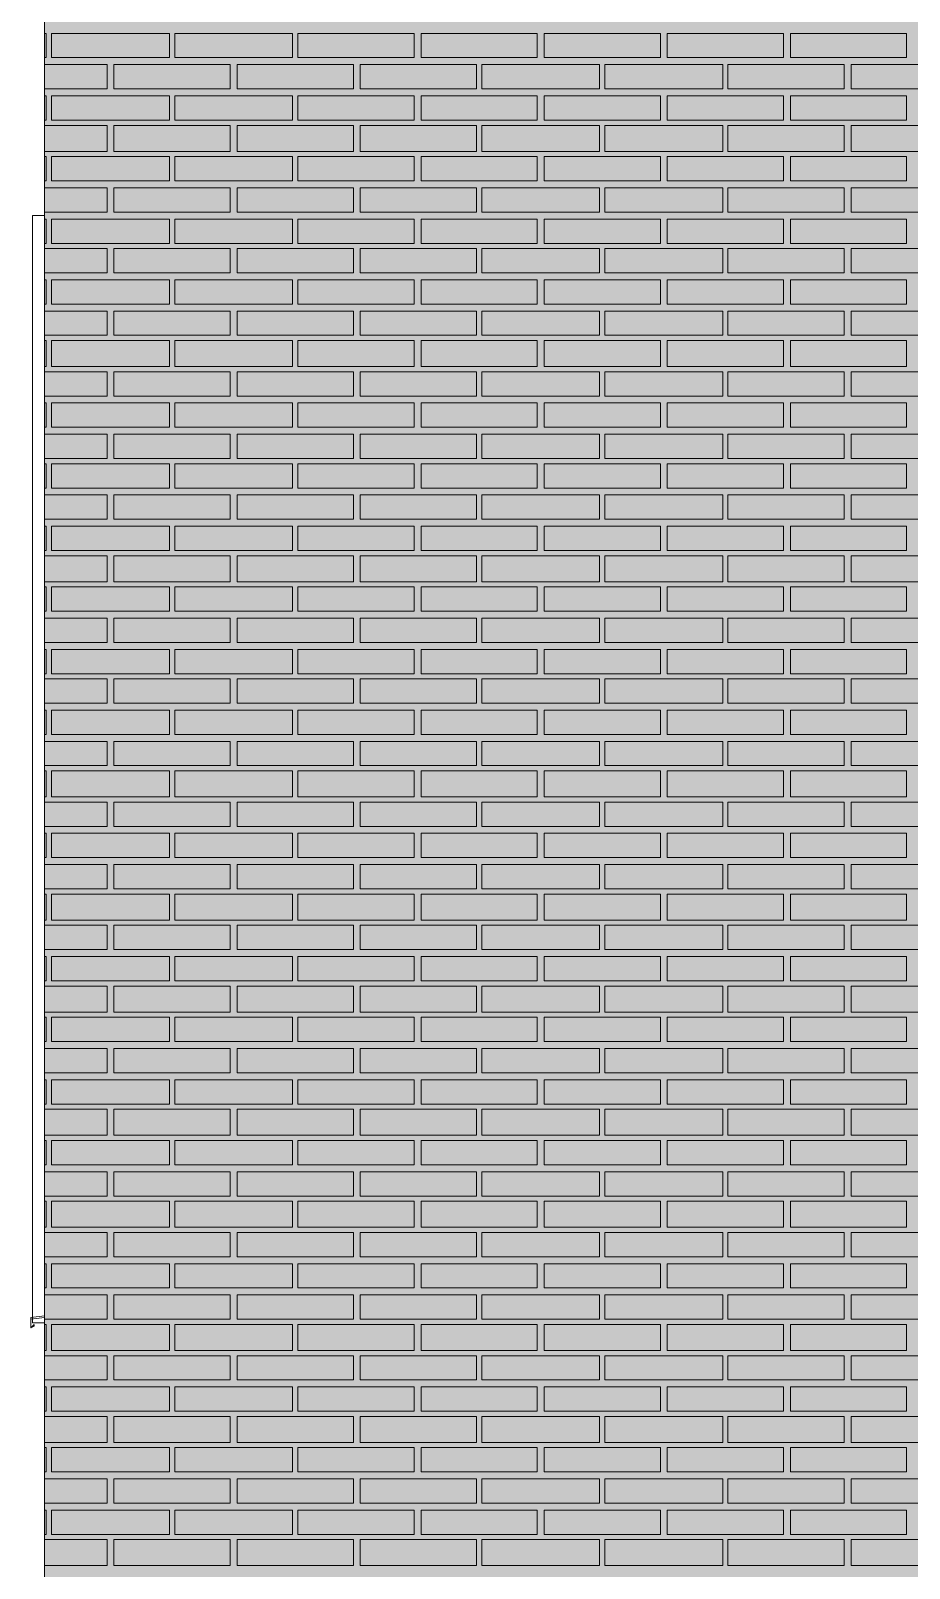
# Model space of a CAD drawing. Header units: millimetres. Extents: x -28928 to 100580, y -22867 to 36490.
# Drawn here: x -21909 to -19766, y 24689 to 28437 of the extents above; entities that cross this region are included whole.
import ezdxf

# ---------------------------------------------------------------- set-up
doc = ezdxf.new("R2010")
doc.units = ezdxf.units.MM
doc.layers.add('PDF _Геометрия', color=7, linetype='Continuous', true_color=0x8f8e8d)
doc.layers.add('PDF _Сплошная заливка', color=7, linetype='Continuous', true_color=0xffffff)

msp = doc.modelspace()

# ---------------------------------------------------------------- hatches: boundary and pattern name
at = {"layer": 'PDF _Сплошная заливка', "true_color": 0xdcd6cf, "transparency": 33554559}
msp.add_hatch(color=254, dxfattribs=at).paths.add_polyline_path([(-18676.6, 16343.4), (-18676.6, 19592.6), (-17276.3, 19592.6), (-17276.3, 16343.4), (19112.6, 16343.4), (19112.6, 30089.1), (-21853.9, 30089.1), (-21853.9, 16343.4), (-21375.9, 16343.4), (-21375.9, 19592.6), (-19277.4, 19592.6), (-19277.4, 16343.4)])

# ---------------------------------------------------------------- linework, layer by layer
at = {"layer": 'PDF _Геометрия', "color": 7, "lineweight": 9}
for points in [[(-21853.9, 16296.8), (-21853.9, 16343.4), (-21875.1, 16343.4), (-21875.1, 30089.1)], [(-21875.1, 25287.2), (-21904.7, 25287.2), (-21904.7, 25363.4), (-21904.7, 27910.3), (-21904.7, 27986.4), (-21875.1, 27986.4)], [(-21875.1, 25304.1), (-21908.9, 25299.9), (-21908.9, 25274.5), (-21908.9, 25295.7), (-21875.1, 25299.9)], [(-21908.9, 25274.5), (-21908.9, 25274.5)]]:
    msp.add_lwpolyline(points, dxfattribs=at)
at = {"layer": 'PDF _Геометрия', "lineweight": 9}
for points in [[(-21875.1, 28430.7), (-21870.9, 28430.7), (-21870.9, 28371.4), (-21875.1, 28371.4)], [(-21875.1, 28354.5), (-21862.4, 28354.5), (-21853.9, 28354.5), (-21722.8, 28354.5), (-21722.8, 28295.3), (-21853.9, 28295.3), (-21862.4, 28295.3), (-21875.1, 28295.3)], [(-21875.1, 28278.4), (-21870.9, 28278.4), (-21870.9, 28219.1), (-21875.1, 28219.1)], [(-21875.1, 28206.4), (-21862.4, 28206.4), (-21853.9, 28206.4), (-21722.8, 28206.4), (-21722.8, 28143), (-21853.9, 28143), (-21862.4, 28143), (-21875.1, 28143)], [(-21875.1, 28130.3), (-21870.9, 28130.3), (-21870.9, 28071), (-21875.1, 28071)], [(-21875.1, 28054.1), (-21862.4, 28054.1), (-21853.9, 28054.1), (-21722.8, 28054.1), (-21722.8, 27994.9), (-21853.9, 27994.9), (-21862.4, 27994.9), (-21875.1, 27994.9)], [(-21875.1, 27978), (-21870.9, 27978), (-21870.9, 27918.7), (-21875.1, 27918.7)], [(-21875.1, 27906), (-21862.4, 27906), (-21853.9, 27906), (-21722.8, 27906), (-21722.8, 27846.8), (-21853.9, 27846.8), (-21862.4, 27846.8), (-21875.1, 27846.8)], [(-21875.1, 27829.9), (-21870.9, 27829.9), (-21870.9, 27770.7), (-21875.1, 27770.7)], [(-21875.1, 27753.7), (-21862.4, 27753.7), (-21853.9, 27753.7), (-21722.8, 27753.7), (-21722.8, 27694.5), (-21853.9, 27694.5), (-21862.4, 27694.5), (-21875.1, 27694.5)], [(-21875.1, 27681.8), (-21870.9, 27681.8), (-21870.9, 27618.4), (-21875.1, 27618.4)], [(-21875.1, 27605.7), (-21862.4, 27605.7), (-21853.9, 27605.7), (-21722.8, 27605.7), (-21722.8, 27546.4), (-21853.9, 27546.4), (-21862.4, 27546.4), (-21875.1, 27546.4)], [(-21875.1, 27529.5), (-21870.9, 27529.5), (-21870.9, 27470.3), (-21875.1, 27470.3)], [(-21875.1, 27453.4), (-21862.4, 27453.4), (-21853.9, 27453.4), (-21722.8, 27453.4), (-21722.8, 27394.1), (-21853.9, 27394.1), (-21862.4, 27394.1), (-21875.1, 27394.1)], [(-21875.1, 27381.4), (-21870.9, 27381.4), (-21870.9, 27322.2), (-21875.1, 27322.2)], [(-21875.1, 27305.3), (-21862.4, 27305.3), (-21853.9, 27305.3), (-21722.8, 27305.3), (-21722.8, 27246), (-21853.9, 27246), (-21862.4, 27246), (-21875.1, 27246)], [(-21875.1, 27229.1), (-21870.9, 27229.1), (-21870.9, 27169.9), (-21875.1, 27169.9)], [(-21875.1, 27157.2), (-21862.4, 27157.2), (-21853.9, 27157.2), (-21722.8, 27157.2), (-21722.8, 27093.7), (-21853.9, 27093.7), (-21862.4, 27093.7), (-21875.1, 27093.7)], [(-21875.1, 27081), (-21870.9, 27081), (-21870.9, 27021.8), (-21875.1, 27021.8)], [(-21875.1, 27004.9), (-21862.4, 27004.9), (-21853.9, 27004.9), (-21722.8, 27004.9), (-21722.8, 26945.7), (-21853.9, 26945.7), (-21862.4, 26945.7), (-21875.1, 26945.7)], [(-21875.1, 26928.7), (-21870.9, 26928.7), (-21870.9, 26869.5), (-21875.1, 26869.5)], [(-21875.1, 26856.8), (-21862.4, 26856.8), (-21853.9, 26856.8), (-21722.8, 26856.8), (-21722.8, 26797.6), (-21853.9, 26797.6), (-21862.4, 26797.6), (-21875.1, 26797.6)], [(-21875.1, 26780.7), (-21870.9, 26780.7), (-21870.9, 26721.4), (-21875.1, 26721.4)], [(-21875.1, 26704.5), (-21862.4, 26704.5), (-21853.9, 26704.5), (-21722.8, 26704.5), (-21722.8, 26645.3), (-21853.9, 26645.3), (-21862.4, 26645.3), (-21875.1, 26645.3)], [(-21875.1, 26632.6), (-21870.9, 26632.6), (-21870.9, 26569.1), (-21875.1, 26569.1)], [(-21875.1, 26556.4), (-21862.4, 26556.4), (-21853.9, 26556.4), (-21722.8, 26556.4), (-21722.8, 26497.2), (-21853.9, 26497.2), (-21862.4, 26497.2), (-21875.1, 26497.2)], [(-21875.1, 26480.3), (-21870.9, 26480.3), (-21870.9, 26421), (-21875.1, 26421)], [(-21875.1, 26404.1), (-21862.4, 26404.1), (-21853.9, 26404.1), (-21722.8, 26404.1), (-21722.8, 26344.9), (-21853.9, 26344.9), (-21862.4, 26344.9), (-21875.1, 26344.9)], [(-21875.1, 26332.2), (-21870.9, 26332.2), (-21870.9, 26268.7), (-21875.1, 26268.7)], [(-21875.1, 26256), (-21862.4, 26256), (-21853.9, 26256), (-21722.8, 26256), (-21722.8, 26196.8), (-21853.9, 26196.8), (-21862.4, 26196.8), (-21875.1, 26196.8)], [(-21875.1, 26179.9), (-21870.9, 26179.9), (-21870.9, 26120.7), (-21875.1, 26120.7)], [(-21875.1, 26108), (-21862.4, 26108), (-21853.9, 26108), (-21722.8, 26108), (-21722.8, 26044.5), (-21853.9, 26044.5), (-21862.4, 26044.5), (-21875.1, 26044.5)], [(-21875.1, 26031.8), (-21870.9, 26031.8), (-21870.9, 25972.6), (-21875.1, 25972.6)], [(-21875.1, 25955.7), (-21862.4, 25955.7), (-21853.9, 25955.7), (-21722.8, 25955.7), (-21722.8, 25896.4), (-21853.9, 25896.4), (-21862.4, 25896.4), (-21875.1, 25896.4)], [(-21875.1, 25879.5), (-21870.9, 25879.5), (-21870.9, 25820.3), (-21875.1, 25820.3)], [(-21875.1, 25807.6), (-21862.4, 25807.6), (-21853.9, 25807.6), (-21722.8, 25807.6), (-21722.8, 25744.1), (-21853.9, 25744.1), (-21862.4, 25744.1), (-21875.1, 25744.1)], [(-21875.1, 25731.4), (-21870.9, 25731.4), (-21870.9, 25672.2), (-21875.1, 25672.2)], [(-21875.1, 25655.3), (-21862.4, 25655.3), (-21853.9, 25655.3), (-21722.8, 25655.3), (-21722.8, 25596), (-21853.9, 25596), (-21862.4, 25596), (-21875.1, 25596)], [(-21875.1, 25583.4), (-21870.9, 25583.4), (-21870.9, 25519.9), (-21875.1, 25519.9)], [(-21875.1, 25507.2), (-21862.4, 25507.2), (-21853.9, 25507.2), (-21722.8, 25507.2), (-21722.8, 25448), (-21853.9, 25448), (-21862.4, 25448), (-21875.1, 25448)], [(-21875.1, 25431), (-21870.9, 25431), (-21870.9, 25371.8), (-21875.1, 25371.8)], [(-21875.1, 25354.9), (-21862.4, 25354.9), (-21853.9, 25354.9), (-21722.8, 25354.9), (-21722.8, 25295.7), (-21853.9, 25295.7), (-21862.4, 25295.7), (-21875.1, 25295.7)], [(-21875.1, 25283), (-21870.9, 25283), (-21870.9, 25219.5), (-21875.1, 25219.5)], [(-21875.1, 25206.8), (-21862.4, 25206.8), (-21853.9, 25206.8), (-21722.8, 25206.8), (-21722.8, 25147.6), (-21853.9, 25147.6), (-21862.4, 25147.6), (-21875.1, 25147.6)], [(-21875.1, 25130.7), (-21870.9, 25130.7), (-21870.9, 25071.4), (-21875.1, 25071.4)], [(-21875.1, 25058.7), (-21862.4, 25058.7), (-21853.9, 25058.7), (-21722.8, 25058.7), (-21722.8, 24995.3), (-21853.9, 24995.3), (-21862.4, 24995.3), (-21875.1, 24995.3)], [(-21875.1, 24982.6), (-21870.9, 24982.6), (-21870.9, 24923.4), (-21875.1, 24923.4)], [(-21875.1, 24906.4), (-21862.4, 24906.4), (-21853.9, 24906.4), (-21722.8, 24906.4), (-21722.8, 24847.2), (-21853.9, 24847.2), (-21862.4, 24847.2), (-21875.1, 24847.2)], [(-21875.1, 24830.3), (-21870.9, 24830.3), (-21870.9, 24771), (-21875.1, 24771)], [(-21875.1, 24758.4), (-21862.4, 24758.4), (-21853.9, 24758.4), (-21722.8, 24758.4), (-21722.8, 24694.9), (-21853.9, 24694.9), (-21862.4, 24694.9), (-21875.1, 24694.9)]]:
    msp.add_lwpolyline(points, dxfattribs=at)
for points in [[(-21570.5, 28430.7), (-21570.5, 28371.4), (-21853.9, 28371.4), (-21858.2, 28371.4), (-21858.2, 28430.7), (-21853.9, 28430.7)], [(-21270.1, 28430.7), (-21270.1, 28371.4), (-21557.8, 28371.4), (-21557.8, 28430.7)], [(-20973.9, 28430.7), (-20973.9, 28371.4), (-21257.4, 28371.4), (-21257.4, 28430.7)], [(-20673.6, 28430.7), (-20673.6, 28371.4), (-20957, 28371.4), (-20957, 28430.7)], [(-20373.2, 28430.7), (-20373.2, 28371.4), (-20656.6, 28371.4), (-20656.6, 28430.7)], [(-20072.8, 28430.7), (-20072.8, 28371.4), (-20356.3, 28371.4), (-20356.3, 28430.7)], [(-19772.4, 28430.7), (-19772.4, 28371.4), (-20055.9, 28371.4), (-20055.9, 28430.7)], [(-21422.4, 28295.3), (-21566.3, 28295.3), (-21705.9, 28295.3), (-21705.9, 28354.5), (-21566.3, 28354.5), (-21422.4, 28354.5)], [(-21122, 28295.3), (-21265.9, 28295.3), (-21405.5, 28295.3), (-21405.5, 28354.5), (-21265.9, 28354.5), (-21122, 28354.5)], [(-20821.6, 28295.3), (-20965.5, 28295.3), (-21105.1, 28295.3), (-21105.1, 28354.5), (-20965.5, 28354.5), (-20821.6, 28354.5)], [(-20521.3, 28295.3), (-20665.1, 28295.3), (-20808.9, 28295.3), (-20808.9, 28354.5), (-20665.1, 28354.5), (-20521.3, 28354.5)], [(-20220.9, 28295.3), (-20364.7, 28295.3), (-20508.6, 28295.3), (-20508.6, 28354.5), (-20364.7, 28354.5), (-20220.9, 28354.5)], [(-19924.7, 28295.3), (-20064.3, 28295.3), (-20208.2, 28295.3), (-20208.2, 28354.5), (-20064.3, 28354.5), (-19924.7, 28354.5)], [(-19624.3, 28295.3), (-19763.9, 28295.3), (-19907.8, 28295.3), (-19907.8, 28354.5), (-19763.9, 28354.5), (-19624.3, 28354.5)], [(-21570.5, 28278.4), (-21570.5, 28219.1), (-21853.9, 28219.1), (-21858.2, 28219.1), (-21858.2, 28278.4), (-21853.9, 28278.4)], [(-21270.1, 28278.4), (-21270.1, 28219.1), (-21557.8, 28219.1), (-21557.8, 28278.4)], [(-20973.9, 28278.4), (-20973.9, 28219.1), (-21257.4, 28219.1), (-21257.4, 28278.4)], [(-20673.6, 28278.4), (-20673.6, 28219.1), (-20957, 28219.1), (-20957, 28278.4)], [(-20373.2, 28278.4), (-20373.2, 28219.1), (-20656.6, 28219.1), (-20656.6, 28278.4)], [(-20072.8, 28278.4), (-20072.8, 28219.1), (-20356.3, 28219.1), (-20356.3, 28278.4)], [(-19772.4, 28278.4), (-19772.4, 28219.1), (-20055.9, 28219.1), (-20055.9, 28278.4)], [(-21422.4, 28143), (-21566.3, 28143), (-21705.9, 28143), (-21705.9, 28206.4), (-21566.3, 28206.4), (-21422.4, 28206.4)], [(-21122, 28143), (-21265.9, 28143), (-21405.5, 28143), (-21405.5, 28206.4), (-21265.9, 28206.4), (-21122, 28206.4)], [(-20821.6, 28143), (-20965.5, 28143), (-21105.1, 28143), (-21105.1, 28206.4), (-20965.5, 28206.4), (-20821.6, 28206.4)], [(-20521.3, 28143), (-20665.1, 28143), (-20808.9, 28143), (-20808.9, 28206.4), (-20665.1, 28206.4), (-20521.3, 28206.4)], [(-20220.9, 28143), (-20364.7, 28143), (-20508.6, 28143), (-20508.6, 28206.4), (-20364.7, 28206.4), (-20220.9, 28206.4)], [(-19924.7, 28143), (-20064.3, 28143), (-20208.2, 28143), (-20208.2, 28206.4), (-20064.3, 28206.4), (-19924.7, 28206.4)], [(-19624.3, 28143), (-19763.9, 28143), (-19907.8, 28143), (-19907.8, 28206.4), (-19763.9, 28206.4), (-19624.3, 28206.4)], [(-21570.5, 28130.3), (-21570.5, 28071), (-21853.9, 28071), (-21858.2, 28071), (-21858.2, 28130.3), (-21853.9, 28130.3)], [(-21270.1, 28130.3), (-21270.1, 28071), (-21557.8, 28071), (-21557.8, 28130.3)], [(-20973.9, 28130.3), (-20973.9, 28071), (-21257.4, 28071), (-21257.4, 28130.3)], [(-20673.6, 28130.3), (-20673.6, 28071), (-20957, 28071), (-20957, 28130.3)], [(-20373.2, 28130.3), (-20373.2, 28071), (-20656.6, 28071), (-20656.6, 28130.3)], [(-20072.8, 28130.3), (-20072.8, 28071), (-20356.3, 28071), (-20356.3, 28130.3)], [(-19772.4, 28130.3), (-19772.4, 28071), (-20055.9, 28071), (-20055.9, 28130.3)], [(-21422.4, 27994.9), (-21566.3, 27994.9), (-21705.9, 27994.9), (-21705.9, 28054.1), (-21566.3, 28054.1), (-21422.4, 28054.1)], [(-21122, 27994.9), (-21265.9, 27994.9), (-21405.5, 27994.9), (-21405.5, 28054.1), (-21265.9, 28054.1), (-21122, 28054.1)], [(-20821.6, 27994.9), (-20965.5, 27994.9), (-21105.1, 27994.9), (-21105.1, 28054.1), (-20965.5, 28054.1), (-20821.6, 28054.1)], [(-20521.3, 27994.9), (-20665.1, 27994.9), (-20808.9, 27994.9), (-20808.9, 28054.1), (-20665.1, 28054.1), (-20521.3, 28054.1)], [(-20220.9, 27994.9), (-20364.7, 27994.9), (-20508.6, 27994.9), (-20508.6, 28054.1), (-20364.7, 28054.1), (-20220.9, 28054.1)], [(-19924.7, 27994.9), (-20064.3, 27994.9), (-20208.2, 27994.9), (-20208.2, 28054.1), (-20064.3, 28054.1), (-19924.7, 28054.1)], [(-19624.3, 27994.9), (-19763.9, 27994.9), (-19907.8, 27994.9), (-19907.8, 28054.1), (-19763.9, 28054.1), (-19624.3, 28054.1)], [(-21570.5, 27978), (-21570.5, 27918.7), (-21853.9, 27918.7), (-21858.2, 27918.7), (-21858.2, 27978), (-21853.9, 27978)], [(-21270.1, 27978), (-21270.1, 27918.7), (-21557.8, 27918.7), (-21557.8, 27978)], [(-20973.9, 27978), (-20973.9, 27918.7), (-21257.4, 27918.7), (-21257.4, 27978)], [(-20673.6, 27978), (-20673.6, 27918.7), (-20957, 27918.7), (-20957, 27978)], [(-20373.2, 27978), (-20373.2, 27918.7), (-20656.6, 27918.7), (-20656.6, 27978)], [(-20072.8, 27978), (-20072.8, 27918.7), (-20356.3, 27918.7), (-20356.3, 27978)], [(-19772.4, 27978), (-19772.4, 27918.7), (-20055.9, 27918.7), (-20055.9, 27978)], [(-21422.4, 27846.8), (-21566.3, 27846.8), (-21705.9, 27846.8), (-21705.9, 27906), (-21566.3, 27906), (-21422.4, 27906)], [(-21122, 27846.8), (-21265.9, 27846.8), (-21405.5, 27846.8), (-21405.5, 27906), (-21265.9, 27906), (-21122, 27906)], [(-20821.6, 27846.8), (-20965.5, 27846.8), (-21105.1, 27846.8), (-21105.1, 27906), (-20965.5, 27906), (-20821.6, 27906)], [(-20521.3, 27846.8), (-20665.1, 27846.8), (-20808.9, 27846.8), (-20808.9, 27906), (-20665.1, 27906), (-20521.3, 27906)], [(-20220.9, 27846.8), (-20364.7, 27846.8), (-20508.6, 27846.8), (-20508.6, 27906), (-20364.7, 27906), (-20220.9, 27906)], [(-19924.7, 27846.8), (-20064.3, 27846.8), (-20208.2, 27846.8), (-20208.2, 27906), (-20064.3, 27906), (-19924.7, 27906)], [(-19624.3, 27846.8), (-19763.9, 27846.8), (-19907.8, 27846.8), (-19907.8, 27906), (-19763.9, 27906), (-19624.3, 27906)], [(-21570.5, 27829.9), (-21570.5, 27770.7), (-21853.9, 27770.7), (-21858.2, 27770.7), (-21858.2, 27829.9), (-21853.9, 27829.9)], [(-21270.1, 27829.9), (-21270.1, 27770.7), (-21557.8, 27770.7), (-21557.8, 27829.9)], [(-20973.9, 27829.9), (-20973.9, 27770.7), (-21257.4, 27770.7), (-21257.4, 27829.9)], [(-20673.6, 27829.9), (-20673.6, 27770.7), (-20957, 27770.7), (-20957, 27829.9)], [(-20373.2, 27829.9), (-20373.2, 27770.7), (-20656.6, 27770.7), (-20656.6, 27829.9)], [(-20072.8, 27829.9), (-20072.8, 27770.7), (-20356.3, 27770.7), (-20356.3, 27829.9)], [(-19772.4, 27829.9), (-19772.4, 27770.7), (-20055.9, 27770.7), (-20055.9, 27829.9)], [(-21422.4, 27694.5), (-21566.3, 27694.5), (-21705.9, 27694.5), (-21705.9, 27753.7), (-21566.3, 27753.7), (-21422.4, 27753.7)], [(-21122, 27694.5), (-21265.9, 27694.5), (-21405.5, 27694.5), (-21405.5, 27753.7), (-21265.9, 27753.7), (-21122, 27753.7)], [(-20821.6, 27694.5), (-20965.5, 27694.5), (-21105.1, 27694.5), (-21105.1, 27753.7), (-20965.5, 27753.7), (-20821.6, 27753.7)], [(-20521.3, 27694.5), (-20665.1, 27694.5), (-20808.9, 27694.5), (-20808.9, 27753.7), (-20665.1, 27753.7), (-20521.3, 27753.7)], [(-20220.9, 27694.5), (-20364.7, 27694.5), (-20508.6, 27694.5), (-20508.6, 27753.7), (-20364.7, 27753.7), (-20220.9, 27753.7)], [(-19924.7, 27694.5), (-20064.3, 27694.5), (-20208.2, 27694.5), (-20208.2, 27753.7), (-20064.3, 27753.7), (-19924.7, 27753.7)], [(-19624.3, 27694.5), (-19763.9, 27694.5), (-19907.8, 27694.5), (-19907.8, 27753.7), (-19763.9, 27753.7), (-19624.3, 27753.7)], [(-21570.5, 27681.8), (-21570.5, 27618.4), (-21853.9, 27618.4), (-21858.2, 27618.4), (-21858.2, 27681.8), (-21853.9, 27681.8)], [(-21270.1, 27681.8), (-21270.1, 27618.4), (-21557.8, 27618.4), (-21557.8, 27681.8)], [(-20973.9, 27681.8), (-20973.9, 27618.4), (-21257.4, 27618.4), (-21257.4, 27681.8)], [(-20673.6, 27681.8), (-20673.6, 27618.4), (-20957, 27618.4), (-20957, 27681.8)], [(-20373.2, 27681.8), (-20373.2, 27618.4), (-20656.6, 27618.4), (-20656.6, 27681.8)], [(-20072.8, 27681.8), (-20072.8, 27618.4), (-20356.3, 27618.4), (-20356.3, 27681.8)], [(-19772.4, 27681.8), (-19772.4, 27618.4), (-20055.9, 27618.4), (-20055.9, 27681.8)], [(-21422.4, 27546.4), (-21566.3, 27546.4), (-21705.9, 27546.4), (-21705.9, 27605.7), (-21566.3, 27605.7), (-21422.4, 27605.7)], [(-21122, 27546.4), (-21265.9, 27546.4), (-21405.5, 27546.4), (-21405.5, 27605.7), (-21265.9, 27605.7), (-21122, 27605.7)], [(-20821.6, 27546.4), (-20965.5, 27546.4), (-21105.1, 27546.4), (-21105.1, 27605.7), (-20965.5, 27605.7), (-20821.6, 27605.7)], [(-20521.3, 27546.4), (-20665.1, 27546.4), (-20808.9, 27546.4), (-20808.9, 27605.7), (-20665.1, 27605.7), (-20521.3, 27605.7)], [(-20220.9, 27546.4), (-20364.7, 27546.4), (-20508.6, 27546.4), (-20508.6, 27605.7), (-20364.7, 27605.7), (-20220.9, 27605.7)], [(-19924.7, 27546.4), (-20064.3, 27546.4), (-20208.2, 27546.4), (-20208.2, 27605.7), (-20064.3, 27605.7), (-19924.7, 27605.7)], [(-19624.3, 27546.4), (-19763.9, 27546.4), (-19907.8, 27546.4), (-19907.8, 27605.7), (-19763.9, 27605.7), (-19624.3, 27605.7)], [(-21570.5, 27529.5), (-21570.5, 27470.3), (-21853.9, 27470.3), (-21858.2, 27470.3), (-21858.2, 27529.5), (-21853.9, 27529.5)], [(-21270.1, 27529.5), (-21270.1, 27470.3), (-21557.8, 27470.3), (-21557.8, 27529.5)], [(-20973.9, 27529.5), (-20973.9, 27470.3), (-21257.4, 27470.3), (-21257.4, 27529.5)], [(-20673.6, 27529.5), (-20673.6, 27470.3), (-20957, 27470.3), (-20957, 27529.5)], [(-20373.2, 27529.5), (-20373.2, 27470.3), (-20656.6, 27470.3), (-20656.6, 27529.5)], [(-20072.8, 27529.5), (-20072.8, 27470.3), (-20356.3, 27470.3), (-20356.3, 27529.5)], [(-19772.4, 27529.5), (-19772.4, 27470.3), (-20055.9, 27470.3), (-20055.9, 27529.5)], [(-21422.4, 27394.1), (-21566.3, 27394.1), (-21705.9, 27394.1), (-21705.9, 27453.4), (-21566.3, 27453.4), (-21422.4, 27453.4)], [(-21122, 27394.1), (-21265.9, 27394.1), (-21405.5, 27394.1), (-21405.5, 27453.4), (-21265.9, 27453.4), (-21122, 27453.4)], [(-20821.6, 27394.1), (-20965.5, 27394.1), (-21105.1, 27394.1), (-21105.1, 27453.4), (-20965.5, 27453.4), (-20821.6, 27453.4)], [(-20521.3, 27394.1), (-20665.1, 27394.1), (-20808.9, 27394.1), (-20808.9, 27453.4), (-20665.1, 27453.4), (-20521.3, 27453.4)], [(-20220.9, 27394.1), (-20364.7, 27394.1), (-20508.6, 27394.1), (-20508.6, 27453.4), (-20364.7, 27453.4), (-20220.9, 27453.4)], [(-19924.7, 27394.1), (-20064.3, 27394.1), (-20208.2, 27394.1), (-20208.2, 27453.4), (-20064.3, 27453.4), (-19924.7, 27453.4)], [(-19624.3, 27394.1), (-19763.9, 27394.1), (-19907.8, 27394.1), (-19907.8, 27453.4), (-19763.9, 27453.4), (-19624.3, 27453.4)], [(-21570.5, 27381.4), (-21570.5, 27322.2), (-21853.9, 27322.2), (-21858.2, 27322.2), (-21858.2, 27381.4), (-21853.9, 27381.4)], [(-21270.1, 27381.4), (-21270.1, 27322.2), (-21557.8, 27322.2), (-21557.8, 27381.4)], [(-20973.9, 27381.4), (-20973.9, 27322.2), (-21257.4, 27322.2), (-21257.4, 27381.4)], [(-20673.6, 27381.4), (-20673.6, 27322.2), (-20957, 27322.2), (-20957, 27381.4)], [(-20373.2, 27381.4), (-20373.2, 27322.2), (-20656.6, 27322.2), (-20656.6, 27381.4)], [(-20072.8, 27381.4), (-20072.8, 27322.2), (-20356.3, 27322.2), (-20356.3, 27381.4)], [(-19772.4, 27381.4), (-19772.4, 27322.2), (-20055.9, 27322.2), (-20055.9, 27381.4)], [(-21422.4, 27246), (-21566.3, 27246), (-21705.9, 27246), (-21705.9, 27305.3), (-21566.3, 27305.3), (-21422.4, 27305.3)], [(-21122, 27246), (-21265.9, 27246), (-21405.5, 27246), (-21405.5, 27305.3), (-21265.9, 27305.3), (-21122, 27305.3)], [(-20821.6, 27246), (-20965.5, 27246), (-21105.1, 27246), (-21105.1, 27305.3), (-20965.5, 27305.3), (-20821.6, 27305.3)], [(-20521.3, 27246), (-20665.1, 27246), (-20808.9, 27246), (-20808.9, 27305.3), (-20665.1, 27305.3), (-20521.3, 27305.3)], [(-20220.9, 27246), (-20364.7, 27246), (-20508.6, 27246), (-20508.6, 27305.3), (-20364.7, 27305.3), (-20220.9, 27305.3)], [(-19924.7, 27246), (-20064.3, 27246), (-20208.2, 27246), (-20208.2, 27305.3), (-20064.3, 27305.3), (-19924.7, 27305.3)], [(-19624.3, 27246), (-19763.9, 27246), (-19907.8, 27246), (-19907.8, 27305.3), (-19763.9, 27305.3), (-19624.3, 27305.3)], [(-21570.5, 27229.1), (-21570.5, 27169.9), (-21853.9, 27169.9), (-21858.2, 27169.9), (-21858.2, 27229.1), (-21853.9, 27229.1)], [(-21270.1, 27229.1), (-21270.1, 27169.9), (-21557.8, 27169.9), (-21557.8, 27229.1)], [(-20973.9, 27229.1), (-20973.9, 27169.9), (-21257.4, 27169.9), (-21257.4, 27229.1)], [(-20673.6, 27229.1), (-20673.6, 27169.9), (-20957, 27169.9), (-20957, 27229.1)], [(-20373.2, 27229.1), (-20373.2, 27169.9), (-20656.6, 27169.9), (-20656.6, 27229.1)], [(-20072.8, 27229.1), (-20072.8, 27169.9), (-20356.3, 27169.9), (-20356.3, 27229.1)], [(-19772.4, 27229.1), (-19772.4, 27169.9), (-20055.9, 27169.9), (-20055.9, 27229.1)], [(-21422.4, 27093.7), (-21566.3, 27093.7), (-21705.9, 27093.7), (-21705.9, 27157.2), (-21566.3, 27157.2), (-21422.4, 27157.2)], [(-21122, 27093.7), (-21265.9, 27093.7), (-21405.5, 27093.7), (-21405.5, 27157.2), (-21265.9, 27157.2), (-21122, 27157.2)], [(-20821.6, 27093.7), (-20965.5, 27093.7), (-21105.1, 27093.7), (-21105.1, 27157.2), (-20965.5, 27157.2), (-20821.6, 27157.2)], [(-20521.3, 27093.7), (-20665.1, 27093.7), (-20808.9, 27093.7), (-20808.9, 27157.2), (-20665.1, 27157.2), (-20521.3, 27157.2)], [(-20220.9, 27093.7), (-20364.7, 27093.7), (-20508.6, 27093.7), (-20508.6, 27157.2), (-20364.7, 27157.2), (-20220.9, 27157.2)], [(-19924.7, 27093.7), (-20064.3, 27093.7), (-20208.2, 27093.7), (-20208.2, 27157.2), (-20064.3, 27157.2), (-19924.7, 27157.2)], [(-19624.3, 27093.7), (-19763.9, 27093.7), (-19907.8, 27093.7), (-19907.8, 27157.2), (-19763.9, 27157.2), (-19624.3, 27157.2)], [(-21570.5, 27081), (-21570.5, 27021.8), (-21853.9, 27021.8), (-21858.2, 27021.8), (-21858.2, 27081), (-21853.9, 27081)], [(-21270.1, 27081), (-21270.1, 27021.8), (-21557.8, 27021.8), (-21557.8, 27081)], [(-20973.9, 27081), (-20973.9, 27021.8), (-21257.4, 27021.8), (-21257.4, 27081)], [(-20673.6, 27081), (-20673.6, 27021.8), (-20957, 27021.8), (-20957, 27081)], [(-20373.2, 27081), (-20373.2, 27021.8), (-20656.6, 27021.8), (-20656.6, 27081)], [(-20072.8, 27081), (-20072.8, 27021.8), (-20356.3, 27021.8), (-20356.3, 27081)], [(-19772.4, 27081), (-19772.4, 27021.8), (-20055.9, 27021.8), (-20055.9, 27081)], [(-21422.4, 26945.7), (-21566.3, 26945.7), (-21705.9, 26945.7), (-21705.9, 27004.9), (-21566.3, 27004.9), (-21422.4, 27004.9)], [(-21122, 26945.7), (-21265.9, 26945.7), (-21405.5, 26945.7), (-21405.5, 27004.9), (-21265.9, 27004.9), (-21122, 27004.9)], [(-20821.6, 26945.7), (-20965.5, 26945.7), (-21105.1, 26945.7), (-21105.1, 27004.9), (-20965.5, 27004.9), (-20821.6, 27004.9)], [(-20521.3, 26945.7), (-20665.1, 26945.7), (-20808.9, 26945.7), (-20808.9, 27004.9), (-20665.1, 27004.9), (-20521.3, 27004.9)], [(-20220.9, 26945.7), (-20364.7, 26945.7), (-20508.6, 26945.7), (-20508.6, 27004.9), (-20364.7, 27004.9), (-20220.9, 27004.9)], [(-19924.7, 26945.7), (-20064.3, 26945.7), (-20208.2, 26945.7), (-20208.2, 27004.9), (-20064.3, 27004.9), (-19924.7, 27004.9)], [(-19624.3, 26945.7), (-19763.9, 26945.7), (-19907.8, 26945.7), (-19907.8, 27004.9), (-19763.9, 27004.9), (-19624.3, 27004.9)], [(-21570.5, 26928.7), (-21570.5, 26869.5), (-21853.9, 26869.5), (-21858.2, 26869.5), (-21858.2, 26928.7), (-21853.9, 26928.7)], [(-21270.1, 26928.7), (-21270.1, 26869.5), (-21557.8, 26869.5), (-21557.8, 26928.7)], [(-20973.9, 26928.7), (-20973.9, 26869.5), (-21257.4, 26869.5), (-21257.4, 26928.7)], [(-20673.6, 26928.7), (-20673.6, 26869.5), (-20957, 26869.5), (-20957, 26928.7)], [(-20373.2, 26928.7), (-20373.2, 26869.5), (-20656.6, 26869.5), (-20656.6, 26928.7)], [(-20072.8, 26928.7), (-20072.8, 26869.5), (-20356.3, 26869.5), (-20356.3, 26928.7)], [(-19772.4, 26928.7), (-19772.4, 26869.5), (-20055.9, 26869.5), (-20055.9, 26928.7)], [(-21422.4, 26797.6), (-21566.3, 26797.6), (-21705.9, 26797.6), (-21705.9, 26856.8), (-21566.3, 26856.8), (-21422.4, 26856.8)], [(-21122, 26797.6), (-21265.9, 26797.6), (-21405.5, 26797.6), (-21405.5, 26856.8), (-21265.9, 26856.8), (-21122, 26856.8)], [(-20821.6, 26797.6), (-20965.5, 26797.6), (-21105.1, 26797.6), (-21105.1, 26856.8), (-20965.5, 26856.8), (-20821.6, 26856.8)], [(-20521.3, 26797.6), (-20665.1, 26797.6), (-20808.9, 26797.6), (-20808.9, 26856.8), (-20665.1, 26856.8), (-20521.3, 26856.8)], [(-20220.9, 26797.6), (-20364.7, 26797.6), (-20508.6, 26797.6), (-20508.6, 26856.8), (-20364.7, 26856.8), (-20220.9, 26856.8)], [(-19924.7, 26797.6), (-20064.3, 26797.6), (-20208.2, 26797.6), (-20208.2, 26856.8), (-20064.3, 26856.8), (-19924.7, 26856.8)], [(-19624.3, 26797.6), (-19763.9, 26797.6), (-19907.8, 26797.6), (-19907.8, 26856.8), (-19763.9, 26856.8), (-19624.3, 26856.8)], [(-21570.5, 26780.7), (-21570.5, 26721.4), (-21853.9, 26721.4), (-21858.2, 26721.4), (-21858.2, 26780.7), (-21853.9, 26780.7)], [(-21270.1, 26780.7), (-21270.1, 26721.4), (-21557.8, 26721.4), (-21557.8, 26780.7)], [(-20973.9, 26780.7), (-20973.9, 26721.4), (-21257.4, 26721.4), (-21257.4, 26780.7)], [(-20673.6, 26780.7), (-20673.6, 26721.4), (-20957, 26721.4), (-20957, 26780.7)], [(-20373.2, 26780.7), (-20373.2, 26721.4), (-20656.6, 26721.4), (-20656.6, 26780.7)], [(-20072.8, 26780.7), (-20072.8, 26721.4), (-20356.3, 26721.4), (-20356.3, 26780.7)], [(-19772.4, 26780.7), (-19772.4, 26721.4), (-20055.9, 26721.4), (-20055.9, 26780.7)], [(-21422.4, 26645.3), (-21566.3, 26645.3), (-21705.9, 26645.3), (-21705.9, 26704.5), (-21566.3, 26704.5), (-21422.4, 26704.5)], [(-21122, 26645.3), (-21265.9, 26645.3), (-21405.5, 26645.3), (-21405.5, 26704.5), (-21265.9, 26704.5), (-21122, 26704.5)], [(-20821.6, 26645.3), (-20965.5, 26645.3), (-21105.1, 26645.3), (-21105.1, 26704.5), (-20965.5, 26704.5), (-20821.6, 26704.5)], [(-20521.3, 26645.3), (-20665.1, 26645.3), (-20808.9, 26645.3), (-20808.9, 26704.5), (-20665.1, 26704.5), (-20521.3, 26704.5)], [(-20220.9, 26645.3), (-20364.7, 26645.3), (-20508.6, 26645.3), (-20508.6, 26704.5), (-20364.7, 26704.5), (-20220.9, 26704.5)], [(-19924.7, 26645.3), (-20064.3, 26645.3), (-20208.2, 26645.3), (-20208.2, 26704.5), (-20064.3, 26704.5), (-19924.7, 26704.5)], [(-19624.3, 26645.3), (-19763.9, 26645.3), (-19907.8, 26645.3), (-19907.8, 26704.5), (-19763.9, 26704.5), (-19624.3, 26704.5)], [(-21570.5, 26632.6), (-21570.5, 26569.1), (-21853.9, 26569.1), (-21858.2, 26569.1), (-21858.2, 26632.6), (-21853.9, 26632.6)], [(-21270.1, 26632.6), (-21270.1, 26569.1), (-21557.8, 26569.1), (-21557.8, 26632.6)], [(-20973.9, 26632.6), (-20973.9, 26569.1), (-21257.4, 26569.1), (-21257.4, 26632.6)], [(-20673.6, 26632.6), (-20673.6, 26569.1), (-20957, 26569.1), (-20957, 26632.6)], [(-20373.2, 26632.6), (-20373.2, 26569.1), (-20656.6, 26569.1), (-20656.6, 26632.6)], [(-20072.8, 26632.6), (-20072.8, 26569.1), (-20356.3, 26569.1), (-20356.3, 26632.6)], [(-19772.4, 26632.6), (-19772.4, 26569.1), (-20055.9, 26569.1), (-20055.9, 26632.6)], [(-21422.4, 26497.2), (-21566.3, 26497.2), (-21705.9, 26497.2), (-21705.9, 26556.4), (-21566.3, 26556.4), (-21422.4, 26556.4)], [(-21122, 26497.2), (-21265.9, 26497.2), (-21405.5, 26497.2), (-21405.5, 26556.4), (-21265.9, 26556.4), (-21122, 26556.4)], [(-20821.6, 26497.2), (-20965.5, 26497.2), (-21105.1, 26497.2), (-21105.1, 26556.4), (-20965.5, 26556.4), (-20821.6, 26556.4)], [(-20521.3, 26497.2), (-20665.1, 26497.2), (-20808.9, 26497.2), (-20808.9, 26556.4), (-20665.1, 26556.4), (-20521.3, 26556.4)], [(-20220.9, 26497.2), (-20364.7, 26497.2), (-20508.6, 26497.2), (-20508.6, 26556.4), (-20364.7, 26556.4), (-20220.9, 26556.4)], [(-19924.7, 26497.2), (-20064.3, 26497.2), (-20208.2, 26497.2), (-20208.2, 26556.4), (-20064.3, 26556.4), (-19924.7, 26556.4)], [(-19624.3, 26497.2), (-19763.9, 26497.2), (-19907.8, 26497.2), (-19907.8, 26556.4), (-19763.9, 26556.4), (-19624.3, 26556.4)], [(-21570.5, 26480.3), (-21570.5, 26421), (-21853.9, 26421), (-21858.2, 26421), (-21858.2, 26480.3), (-21853.9, 26480.3)], [(-21270.1, 26480.3), (-21270.1, 26421), (-21557.8, 26421), (-21557.8, 26480.3)], [(-20973.9, 26480.3), (-20973.9, 26421), (-21257.4, 26421), (-21257.4, 26480.3)], [(-20673.6, 26480.3), (-20673.6, 26421), (-20957, 26421), (-20957, 26480.3)], [(-20373.2, 26480.3), (-20373.2, 26421), (-20656.6, 26421), (-20656.6, 26480.3)], [(-20072.8, 26480.3), (-20072.8, 26421), (-20356.3, 26421), (-20356.3, 26480.3)], [(-19772.4, 26480.3), (-19772.4, 26421), (-20055.9, 26421), (-20055.9, 26480.3)], [(-21422.4, 26344.9), (-21566.3, 26344.9), (-21705.9, 26344.9), (-21705.9, 26404.1), (-21566.3, 26404.1), (-21422.4, 26404.1)], [(-21122, 26344.9), (-21265.9, 26344.9), (-21405.5, 26344.9), (-21405.5, 26404.1), (-21265.9, 26404.1), (-21122, 26404.1)], [(-20821.6, 26344.9), (-20965.5, 26344.9), (-21105.1, 26344.9), (-21105.1, 26404.1), (-20965.5, 26404.1), (-20821.6, 26404.1)], [(-20521.3, 26344.9), (-20665.1, 26344.9), (-20808.9, 26344.9), (-20808.9, 26404.1), (-20665.1, 26404.1), (-20521.3, 26404.1)], [(-20220.9, 26344.9), (-20364.7, 26344.9), (-20508.6, 26344.9), (-20508.6, 26404.1), (-20364.7, 26404.1), (-20220.9, 26404.1)], [(-19924.7, 26344.9), (-20064.3, 26344.9), (-20208.2, 26344.9), (-20208.2, 26404.1), (-20064.3, 26404.1), (-19924.7, 26404.1)], [(-19624.3, 26344.9), (-19763.9, 26344.9), (-19907.8, 26344.9), (-19907.8, 26404.1), (-19763.9, 26404.1), (-19624.3, 26404.1)], [(-21570.5, 26332.2), (-21570.5, 26268.7), (-21853.9, 26268.7), (-21858.2, 26268.7), (-21858.2, 26332.2), (-21853.9, 26332.2)], [(-21270.1, 26332.2), (-21270.1, 26268.7), (-21557.8, 26268.7), (-21557.8, 26332.2)], [(-20973.9, 26332.2), (-20973.9, 26268.7), (-21257.4, 26268.7), (-21257.4, 26332.2)], [(-20673.6, 26332.2), (-20673.6, 26268.7), (-20957, 26268.7), (-20957, 26332.2)], [(-20373.2, 26332.2), (-20373.2, 26268.7), (-20656.6, 26268.7), (-20656.6, 26332.2)], [(-20072.8, 26332.2), (-20072.8, 26268.7), (-20356.3, 26268.7), (-20356.3, 26332.2)], [(-19772.4, 26332.2), (-19772.4, 26268.7), (-20055.9, 26268.7), (-20055.9, 26332.2)], [(-21422.4, 26196.8), (-21566.3, 26196.8), (-21705.9, 26196.8), (-21705.9, 26256), (-21566.3, 26256), (-21422.4, 26256)], [(-21122, 26196.8), (-21265.9, 26196.8), (-21405.5, 26196.8), (-21405.5, 26256), (-21265.9, 26256), (-21122, 26256)], [(-20821.6, 26196.8), (-20965.5, 26196.8), (-21105.1, 26196.8), (-21105.1, 26256), (-20965.5, 26256), (-20821.6, 26256)], [(-20521.3, 26196.8), (-20665.1, 26196.8), (-20808.9, 26196.8), (-20808.9, 26256), (-20665.1, 26256), (-20521.3, 26256)], [(-20220.9, 26196.8), (-20364.7, 26196.8), (-20508.6, 26196.8), (-20508.6, 26256), (-20364.7, 26256), (-20220.9, 26256)], [(-19924.7, 26196.8), (-20064.3, 26196.8), (-20208.2, 26196.8), (-20208.2, 26256), (-20064.3, 26256), (-19924.7, 26256)], [(-19624.3, 26196.8), (-19763.9, 26196.8), (-19907.8, 26196.8), (-19907.8, 26256), (-19763.9, 26256), (-19624.3, 26256)], [(-21570.5, 26179.9), (-21570.5, 26120.7), (-21853.9, 26120.7), (-21858.2, 26120.7), (-21858.2, 26179.9), (-21853.9, 26179.9)], [(-21270.1, 26179.9), (-21270.1, 26120.7), (-21557.8, 26120.7), (-21557.8, 26179.9)], [(-20973.9, 26179.9), (-20973.9, 26120.7), (-21257.4, 26120.7), (-21257.4, 26179.9)], [(-20673.6, 26179.9), (-20673.6, 26120.7), (-20957, 26120.7), (-20957, 26179.9)], [(-20373.2, 26179.9), (-20373.2, 26120.7), (-20656.6, 26120.7), (-20656.6, 26179.9)], [(-20072.8, 26179.9), (-20072.8, 26120.7), (-20356.3, 26120.7), (-20356.3, 26179.9)], [(-19772.4, 26179.9), (-19772.4, 26120.7), (-20055.9, 26120.7), (-20055.9, 26179.9)], [(-21422.4, 26044.5), (-21566.3, 26044.5), (-21705.9, 26044.5), (-21705.9, 26108), (-21566.3, 26108), (-21422.4, 26108)], [(-21122, 26044.5), (-21265.9, 26044.5), (-21405.5, 26044.5), (-21405.5, 26108), (-21265.9, 26108), (-21122, 26108)], [(-20821.6, 26044.5), (-20965.5, 26044.5), (-21105.1, 26044.5), (-21105.1, 26108), (-20965.5, 26108), (-20821.6, 26108)], [(-20521.3, 26044.5), (-20665.1, 26044.5), (-20808.9, 26044.5), (-20808.9, 26108), (-20665.1, 26108), (-20521.3, 26108)], [(-20220.9, 26044.5), (-20364.7, 26044.5), (-20508.6, 26044.5), (-20508.6, 26108), (-20364.7, 26108), (-20220.9, 26108)], [(-19924.7, 26044.5), (-20064.3, 26044.5), (-20208.2, 26044.5), (-20208.2, 26108), (-20064.3, 26108), (-19924.7, 26108)], [(-19624.3, 26044.5), (-19763.9, 26044.5), (-19907.8, 26044.5), (-19907.8, 26108), (-19763.9, 26108), (-19624.3, 26108)], [(-21570.5, 26031.8), (-21570.5, 25972.6), (-21853.9, 25972.6), (-21858.2, 25972.6), (-21858.2, 26031.8), (-21853.9, 26031.8)], [(-21270.1, 26031.8), (-21270.1, 25972.6), (-21557.8, 25972.6), (-21557.8, 26031.8)], [(-20973.9, 26031.8), (-20973.9, 25972.6), (-21257.4, 25972.6), (-21257.4, 26031.8)], [(-20673.6, 26031.8), (-20673.6, 25972.6), (-20957, 25972.6), (-20957, 26031.8)], [(-20373.2, 26031.8), (-20373.2, 25972.6), (-20656.6, 25972.6), (-20656.6, 26031.8)], [(-20072.8, 26031.8), (-20072.8, 25972.6), (-20356.3, 25972.6), (-20356.3, 26031.8)], [(-19772.4, 26031.8), (-19772.4, 25972.6), (-20055.9, 25972.6), (-20055.9, 26031.8)], [(-21422.4, 25896.4), (-21566.3, 25896.4), (-21705.9, 25896.4), (-21705.9, 25955.7), (-21566.3, 25955.7), (-21422.4, 25955.7)], [(-21122, 25896.4), (-21265.9, 25896.4), (-21405.5, 25896.4), (-21405.5, 25955.7), (-21265.9, 25955.7), (-21122, 25955.7)], [(-20821.6, 25896.4), (-20965.5, 25896.4), (-21105.1, 25896.4), (-21105.1, 25955.7), (-20965.5, 25955.7), (-20821.6, 25955.7)], [(-20521.3, 25896.4), (-20665.1, 25896.4), (-20808.9, 25896.4), (-20808.9, 25955.7), (-20665.1, 25955.7), (-20521.3, 25955.7)], [(-20220.9, 25896.4), (-20364.7, 25896.4), (-20508.6, 25896.4), (-20508.6, 25955.7), (-20364.7, 25955.7), (-20220.9, 25955.7)], [(-19924.7, 25896.4), (-20064.3, 25896.4), (-20208.2, 25896.4), (-20208.2, 25955.7), (-20064.3, 25955.7), (-19924.7, 25955.7)], [(-19624.3, 25896.4), (-19763.9, 25896.4), (-19907.8, 25896.4), (-19907.8, 25955.7), (-19763.9, 25955.7), (-19624.3, 25955.7)], [(-21570.5, 25879.5), (-21570.5, 25820.3), (-21853.9, 25820.3), (-21858.2, 25820.3), (-21858.2, 25879.5), (-21853.9, 25879.5)], [(-21270.1, 25879.5), (-21270.1, 25820.3), (-21557.8, 25820.3), (-21557.8, 25879.5)], [(-20973.9, 25879.5), (-20973.9, 25820.3), (-21257.4, 25820.3), (-21257.4, 25879.5)], [(-20673.6, 25879.5), (-20673.6, 25820.3), (-20957, 25820.3), (-20957, 25879.5)], [(-20373.2, 25879.5), (-20373.2, 25820.3), (-20656.6, 25820.3), (-20656.6, 25879.5)], [(-20072.8, 25879.5), (-20072.8, 25820.3), (-20356.3, 25820.3), (-20356.3, 25879.5)], [(-19772.4, 25879.5), (-19772.4, 25820.3), (-20055.9, 25820.3), (-20055.9, 25879.5)], [(-21422.4, 25744.1), (-21566.3, 25744.1), (-21705.9, 25744.1), (-21705.9, 25807.6), (-21566.3, 25807.6), (-21422.4, 25807.6)], [(-21122, 25744.1), (-21265.9, 25744.1), (-21405.5, 25744.1), (-21405.5, 25807.6), (-21265.9, 25807.6), (-21122, 25807.6)], [(-20821.6, 25744.1), (-20965.5, 25744.1), (-21105.1, 25744.1), (-21105.1, 25807.6), (-20965.5, 25807.6), (-20821.6, 25807.6)], [(-20521.3, 25744.1), (-20665.1, 25744.1), (-20808.9, 25744.1), (-20808.9, 25807.6), (-20665.1, 25807.6), (-20521.3, 25807.6)], [(-20220.9, 25744.1), (-20364.7, 25744.1), (-20508.6, 25744.1), (-20508.6, 25807.6), (-20364.7, 25807.6), (-20220.9, 25807.6)], [(-19924.7, 25744.1), (-20064.3, 25744.1), (-20208.2, 25744.1), (-20208.2, 25807.6), (-20064.3, 25807.6), (-19924.7, 25807.6)], [(-19624.3, 25744.1), (-19763.9, 25744.1), (-19907.8, 25744.1), (-19907.8, 25807.6), (-19763.9, 25807.6), (-19624.3, 25807.6)], [(-21570.5, 25731.4), (-21570.5, 25672.2), (-21853.9, 25672.2), (-21858.2, 25672.2), (-21858.2, 25731.4), (-21853.9, 25731.4)], [(-21270.1, 25731.4), (-21270.1, 25672.2), (-21557.8, 25672.2), (-21557.8, 25731.4)], [(-20973.9, 25731.4), (-20973.9, 25672.2), (-21257.4, 25672.2), (-21257.4, 25731.4)], [(-20673.6, 25731.4), (-20673.6, 25672.2), (-20957, 25672.2), (-20957, 25731.4)], [(-20373.2, 25731.4), (-20373.2, 25672.2), (-20656.6, 25672.2), (-20656.6, 25731.4)], [(-20072.8, 25731.4), (-20072.8, 25672.2), (-20356.3, 25672.2), (-20356.3, 25731.4)], [(-19772.4, 25731.4), (-19772.4, 25672.2), (-20055.9, 25672.2), (-20055.9, 25731.4)], [(-21422.4, 25596), (-21566.3, 25596), (-21705.9, 25596), (-21705.9, 25655.3), (-21566.3, 25655.3), (-21422.4, 25655.3)], [(-21122, 25596), (-21265.9, 25596), (-21405.5, 25596), (-21405.5, 25655.3), (-21265.9, 25655.3), (-21122, 25655.3)], [(-20821.6, 25596), (-20965.5, 25596), (-21105.1, 25596), (-21105.1, 25655.3), (-20965.5, 25655.3), (-20821.6, 25655.3)], [(-20521.3, 25596), (-20665.1, 25596), (-20808.9, 25596), (-20808.9, 25655.3), (-20665.1, 25655.3), (-20521.3, 25655.3)], [(-20220.9, 25596), (-20364.7, 25596), (-20508.6, 25596), (-20508.6, 25655.3), (-20364.7, 25655.3), (-20220.9, 25655.3)], [(-19924.7, 25596), (-20064.3, 25596), (-20208.2, 25596), (-20208.2, 25655.3), (-20064.3, 25655.3), (-19924.7, 25655.3)], [(-19624.3, 25596), (-19763.9, 25596), (-19907.8, 25596), (-19907.8, 25655.3), (-19763.9, 25655.3), (-19624.3, 25655.3)], [(-21570.5, 25583.4), (-21570.5, 25519.9), (-21853.9, 25519.9), (-21858.2, 25519.9), (-21858.2, 25583.4), (-21853.9, 25583.4)], [(-21270.1, 25583.4), (-21270.1, 25519.9), (-21557.8, 25519.9), (-21557.8, 25583.4)], [(-20973.9, 25583.4), (-20973.9, 25519.9), (-21257.4, 25519.9), (-21257.4, 25583.4)], [(-20673.6, 25583.4), (-20673.6, 25519.9), (-20957, 25519.9), (-20957, 25583.4)], [(-20373.2, 25583.4), (-20373.2, 25519.9), (-20656.6, 25519.9), (-20656.6, 25583.4)], [(-20072.8, 25583.4), (-20072.8, 25519.9), (-20356.3, 25519.9), (-20356.3, 25583.4)], [(-19772.4, 25583.4), (-19772.4, 25519.9), (-20055.9, 25519.9), (-20055.9, 25583.4)], [(-21422.4, 25448), (-21566.3, 25448), (-21705.9, 25448), (-21705.9, 25507.2), (-21566.3, 25507.2), (-21422.4, 25507.2)], [(-21122, 25448), (-21265.9, 25448), (-21405.5, 25448), (-21405.5, 25507.2), (-21265.9, 25507.2), (-21122, 25507.2)], [(-20821.6, 25448), (-20965.5, 25448), (-21105.1, 25448), (-21105.1, 25507.2), (-20965.5, 25507.2), (-20821.6, 25507.2)], [(-20521.3, 25448), (-20665.1, 25448), (-20808.9, 25448), (-20808.9, 25507.2), (-20665.1, 25507.2), (-20521.3, 25507.2)], [(-20220.9, 25448), (-20364.7, 25448), (-20508.6, 25448), (-20508.6, 25507.2), (-20364.7, 25507.2), (-20220.9, 25507.2)], [(-19924.7, 25448), (-20064.3, 25448), (-20208.2, 25448), (-20208.2, 25507.2), (-20064.3, 25507.2), (-19924.7, 25507.2)], [(-19624.3, 25448), (-19763.9, 25448), (-19907.8, 25448), (-19907.8, 25507.2), (-19763.9, 25507.2), (-19624.3, 25507.2)], [(-21570.5, 25431), (-21570.5, 25371.8), (-21853.9, 25371.8), (-21858.2, 25371.8), (-21858.2, 25431), (-21853.9, 25431)], [(-21270.1, 25431), (-21270.1, 25371.8), (-21557.8, 25371.8), (-21557.8, 25431)], [(-20973.9, 25431), (-20973.9, 25371.8), (-21257.4, 25371.8), (-21257.4, 25431)], [(-20673.6, 25431), (-20673.6, 25371.8), (-20957, 25371.8), (-20957, 25431)], [(-20373.2, 25431), (-20373.2, 25371.8), (-20656.6, 25371.8), (-20656.6, 25431)], [(-20072.8, 25431), (-20072.8, 25371.8), (-20356.3, 25371.8), (-20356.3, 25431)], [(-19772.4, 25431), (-19772.4, 25371.8), (-20055.9, 25371.8), (-20055.9, 25431)], [(-21422.4, 25295.7), (-21566.3, 25295.7), (-21705.9, 25295.7), (-21705.9, 25354.9), (-21566.3, 25354.9), (-21422.4, 25354.9)], [(-21122, 25295.7), (-21265.9, 25295.7), (-21405.5, 25295.7), (-21405.5, 25354.9), (-21265.9, 25354.9), (-21122, 25354.9)], [(-20821.6, 25295.7), (-20965.5, 25295.7), (-21105.1, 25295.7), (-21105.1, 25354.9), (-20965.5, 25354.9), (-20821.6, 25354.9)], [(-20521.3, 25295.7), (-20665.1, 25295.7), (-20808.9, 25295.7), (-20808.9, 25354.9), (-20665.1, 25354.9), (-20521.3, 25354.9)], [(-20220.9, 25295.7), (-20364.7, 25295.7), (-20508.6, 25295.7), (-20508.6, 25354.9), (-20364.7, 25354.9), (-20220.9, 25354.9)], [(-19924.7, 25295.7), (-20064.3, 25295.7), (-20208.2, 25295.7), (-20208.2, 25354.9), (-20064.3, 25354.9), (-19924.7, 25354.9)], [(-19624.3, 25295.7), (-19763.9, 25295.7), (-19907.8, 25295.7), (-19907.8, 25354.9), (-19763.9, 25354.9), (-19624.3, 25354.9)], [(-21570.5, 25283), (-21570.5, 25219.5), (-21853.9, 25219.5), (-21858.2, 25219.5), (-21858.2, 25283), (-21853.9, 25283)], [(-21270.1, 25283), (-21270.1, 25219.5), (-21557.8, 25219.5), (-21557.8, 25283)], [(-20973.9, 25283), (-20973.9, 25219.5), (-21257.4, 25219.5), (-21257.4, 25283)], [(-20673.6, 25283), (-20673.6, 25219.5), (-20957, 25219.5), (-20957, 25283)], [(-20373.2, 25283), (-20373.2, 25219.5), (-20656.6, 25219.5), (-20656.6, 25283)], [(-20072.8, 25283), (-20072.8, 25219.5), (-20356.3, 25219.5), (-20356.3, 25283)], [(-19772.4, 25283), (-19772.4, 25219.5), (-20055.9, 25219.5), (-20055.9, 25283)], [(-21422.4, 25147.6), (-21566.3, 25147.6), (-21705.9, 25147.6), (-21705.9, 25206.8), (-21566.3, 25206.8), (-21422.4, 25206.8)], [(-21122, 25147.6), (-21265.9, 25147.6), (-21405.5, 25147.6), (-21405.5, 25206.8), (-21265.9, 25206.8), (-21122, 25206.8)], [(-20821.6, 25147.6), (-20965.5, 25147.6), (-21105.1, 25147.6), (-21105.1, 25206.8), (-20965.5, 25206.8), (-20821.6, 25206.8)], [(-20521.3, 25147.6), (-20665.1, 25147.6), (-20808.9, 25147.6), (-20808.9, 25206.8), (-20665.1, 25206.8), (-20521.3, 25206.8)], [(-20220.9, 25147.6), (-20364.7, 25147.6), (-20508.6, 25147.6), (-20508.6, 25206.8), (-20364.7, 25206.8), (-20220.9, 25206.8)], [(-19924.7, 25147.6), (-20064.3, 25147.6), (-20208.2, 25147.6), (-20208.2, 25206.8), (-20064.3, 25206.8), (-19924.7, 25206.8)], [(-19624.3, 25147.6), (-19763.9, 25147.6), (-19907.8, 25147.6), (-19907.8, 25206.8), (-19763.9, 25206.8), (-19624.3, 25206.8)], [(-21570.5, 25130.7), (-21570.5, 25071.4), (-21853.9, 25071.4), (-21858.2, 25071.4), (-21858.2, 25130.7), (-21853.9, 25130.7)], [(-21270.1, 25130.7), (-21270.1, 25071.4), (-21557.8, 25071.4), (-21557.8, 25130.7)], [(-20973.9, 25130.7), (-20973.9, 25071.4), (-21257.4, 25071.4), (-21257.4, 25130.7)], [(-20673.6, 25130.7), (-20673.6, 25071.4), (-20957, 25071.4), (-20957, 25130.7)], [(-20373.2, 25130.7), (-20373.2, 25071.4), (-20656.6, 25071.4), (-20656.6, 25130.7)], [(-20072.8, 25130.7), (-20072.8, 25071.4), (-20356.3, 25071.4), (-20356.3, 25130.7)], [(-19772.4, 25130.7), (-19772.4, 25071.4), (-20055.9, 25071.4), (-20055.9, 25130.7)], [(-21422.4, 24995.3), (-21566.3, 24995.3), (-21705.9, 24995.3), (-21705.9, 25058.7), (-21566.3, 25058.7), (-21422.4, 25058.7)], [(-21122, 24995.3), (-21265.9, 24995.3), (-21405.5, 24995.3), (-21405.5, 25058.7), (-21265.9, 25058.7), (-21122, 25058.7)], [(-20821.6, 24995.3), (-20965.5, 24995.3), (-21105.1, 24995.3), (-21105.1, 25058.7), (-20965.5, 25058.7), (-20821.6, 25058.7)], [(-20521.3, 24995.3), (-20665.1, 24995.3), (-20808.9, 24995.3), (-20808.9, 25058.7), (-20665.1, 25058.7), (-20521.3, 25058.7)], [(-20220.9, 24995.3), (-20364.7, 24995.3), (-20508.6, 24995.3), (-20508.6, 25058.7), (-20364.7, 25058.7), (-20220.9, 25058.7)], [(-19924.7, 24995.3), (-20064.3, 24995.3), (-20208.2, 24995.3), (-20208.2, 25058.7), (-20064.3, 25058.7), (-19924.7, 25058.7)], [(-19624.3, 24995.3), (-19763.9, 24995.3), (-19907.8, 24995.3), (-19907.8, 25058.7), (-19763.9, 25058.7), (-19624.3, 25058.7)], [(-21570.5, 24982.6), (-21570.5, 24923.4), (-21853.9, 24923.4), (-21858.2, 24923.4), (-21858.2, 24982.6), (-21853.9, 24982.6)], [(-21270.1, 24982.6), (-21270.1, 24923.4), (-21557.8, 24923.4), (-21557.8, 24982.6)], [(-20973.9, 24982.6), (-20973.9, 24923.4), (-21257.4, 24923.4), (-21257.4, 24982.6)], [(-20673.6, 24982.6), (-20673.6, 24923.4), (-20957, 24923.4), (-20957, 24982.6)], [(-20373.2, 24982.6), (-20373.2, 24923.4), (-20656.6, 24923.4), (-20656.6, 24982.6)], [(-20072.8, 24982.6), (-20072.8, 24923.4), (-20356.3, 24923.4), (-20356.3, 24982.6)], [(-19772.4, 24982.6), (-19772.4, 24923.4), (-20055.9, 24923.4), (-20055.9, 24982.6)], [(-21422.4, 24847.2), (-21566.3, 24847.2), (-21705.9, 24847.2), (-21705.9, 24906.4), (-21566.3, 24906.4), (-21422.4, 24906.4)], [(-21122, 24847.2), (-21265.9, 24847.2), (-21405.5, 24847.2), (-21405.5, 24906.4), (-21265.9, 24906.4), (-21122, 24906.4)], [(-20821.6, 24847.2), (-20965.5, 24847.2), (-21105.1, 24847.2), (-21105.1, 24906.4), (-20965.5, 24906.4), (-20821.6, 24906.4)], [(-20521.3, 24847.2), (-20665.1, 24847.2), (-20808.9, 24847.2), (-20808.9, 24906.4), (-20665.1, 24906.4), (-20521.3, 24906.4)], [(-20220.9, 24847.2), (-20364.7, 24847.2), (-20508.6, 24847.2), (-20508.6, 24906.4), (-20364.7, 24906.4), (-20220.9, 24906.4)], [(-19924.7, 24847.2), (-20064.3, 24847.2), (-20208.2, 24847.2), (-20208.2, 24906.4), (-20064.3, 24906.4), (-19924.7, 24906.4)], [(-19624.3, 24847.2), (-19763.9, 24847.2), (-19907.8, 24847.2), (-19907.8, 24906.4), (-19763.9, 24906.4), (-19624.3, 24906.4)], [(-21570.5, 24830.3), (-21570.5, 24771), (-21853.9, 24771), (-21858.2, 24771), (-21858.2, 24830.3), (-21853.9, 24830.3)], [(-21270.1, 24830.3), (-21270.1, 24771), (-21557.8, 24771), (-21557.8, 24830.3)], [(-20973.9, 24830.3), (-20973.9, 24771), (-21257.4, 24771), (-21257.4, 24830.3)], [(-20673.6, 24830.3), (-20673.6, 24771), (-20957, 24771), (-20957, 24830.3)], [(-20373.2, 24830.3), (-20373.2, 24771), (-20656.6, 24771), (-20656.6, 24830.3)], [(-20072.8, 24830.3), (-20072.8, 24771), (-20356.3, 24771), (-20356.3, 24830.3)], [(-19772.4, 24830.3), (-19772.4, 24771), (-20055.9, 24771), (-20055.9, 24830.3)], [(-21422.4, 24694.9), (-21566.3, 24694.9), (-21705.9, 24694.9), (-21705.9, 24758.4), (-21566.3, 24758.4), (-21422.4, 24758.4)], [(-21122, 24694.9), (-21265.9, 24694.9), (-21405.5, 24694.9), (-21405.5, 24758.4), (-21265.9, 24758.4), (-21122, 24758.4)], [(-20821.6, 24694.9), (-20965.5, 24694.9), (-21105.1, 24694.9), (-21105.1, 24758.4), (-20965.5, 24758.4), (-20821.6, 24758.4)], [(-20521.3, 24694.9), (-20665.1, 24694.9), (-20808.9, 24694.9), (-20808.9, 24758.4), (-20665.1, 24758.4), (-20521.3, 24758.4)], [(-20220.9, 24694.9), (-20364.7, 24694.9), (-20508.6, 24694.9), (-20508.6, 24758.4), (-20364.7, 24758.4), (-20220.9, 24758.4)], [(-19924.7, 24694.9), (-20064.3, 24694.9), (-20208.2, 24694.9), (-20208.2, 24758.4), (-20064.3, 24758.4), (-19924.7, 24758.4)], [(-19624.3, 24694.9), (-19763.9, 24694.9), (-19907.8, 24694.9), (-19907.8, 24758.4), (-19763.9, 24758.4), (-19624.3, 24758.4)]]:
    msp.add_lwpolyline(points, close=True, dxfattribs=at)
at = {"layer": 'PDF _Геометрия', "color": 7, "lineweight": 9}
msp.add_lwpolyline([(-21908.9, 25274.5), (-21900.5, 25278.7), (-21900.5, 25283)], close=True, dxfattribs=at)
at = {"layer": 'PDF _Сплошная заливка', "color": 254, "lineweight": 9, "true_color": 0xdcd6cf, "transparency": 33554559}
msp.add_solid([(-21875.1, 30089.1), (-21875.1, 16343.4), (-21853.9, 30089.1), (-21853.9, 16343.4)], dxfattribs=at)

doc.saveas('drawing.dxf')
